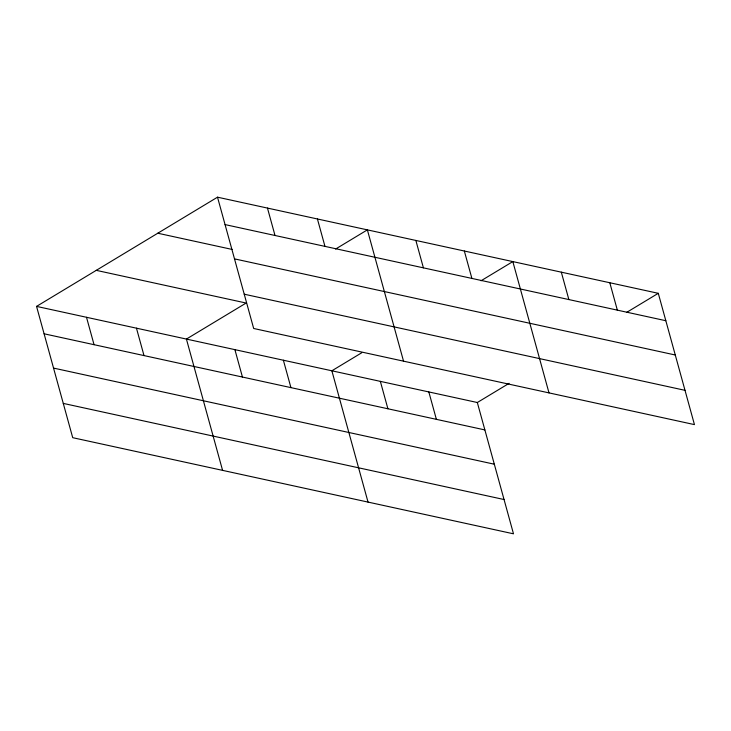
<?xml version="1.0" encoding="UTF-8"?>
<svg xmlns="http://www.w3.org/2000/svg" width="731" height="731" viewBox="0 0 731 731"><rect width="100%" height="100%" fill="white"/><g stroke="black" fill="none" stroke-linecap="round" stroke-linejoin="round"><path stroke-width="1.1" d="M36.55 306.39L477.325 402.516L513.491 533.813L72.716 437.686L36.55 306.39L217.509 197.187L658.284 293.314L694.45 424.61L253.675 328.484L217.509 197.187M335.593 249.052L367.373 229.863L403.539 361.169M361.726 352.771L331.865 370.791L368.031 502.096M481.044 280.768L512.833 261.588L548.999 392.894M477.325 402.516L509.105 383.336M626.494 312.493L658.284 293.314M225.066 224.591L665.831 320.717M157.795 233.226L232.175 249.445M234.505 258.875L675.28 355.001M244.236 294.2L685.002 390.327M96.264 270.351L246.128 303.036L186.414 339.074L222.58 470.371M44.098 333.793L484.872 429.919M53.546 368.086L494.311 464.203M63.277 403.402L504.043 499.529M609.8 282.733L617.348 310.145M561.317 272.16L568.864 299.573M464.34 251.016L471.897 278.42M415.857 240.444L423.404 267.848M428.832 391.935L436.389 419.347M380.348 381.363L387.905 408.775M317.418 218.971L324.966 246.384M267.464 208.079L275.011 235.492M283.381 360.219L290.929 387.631M234.898 349.646L242.445 377.05M136.459 328.173L144.007 355.586M86.505 317.281L94.052 344.694"/></g></svg>
